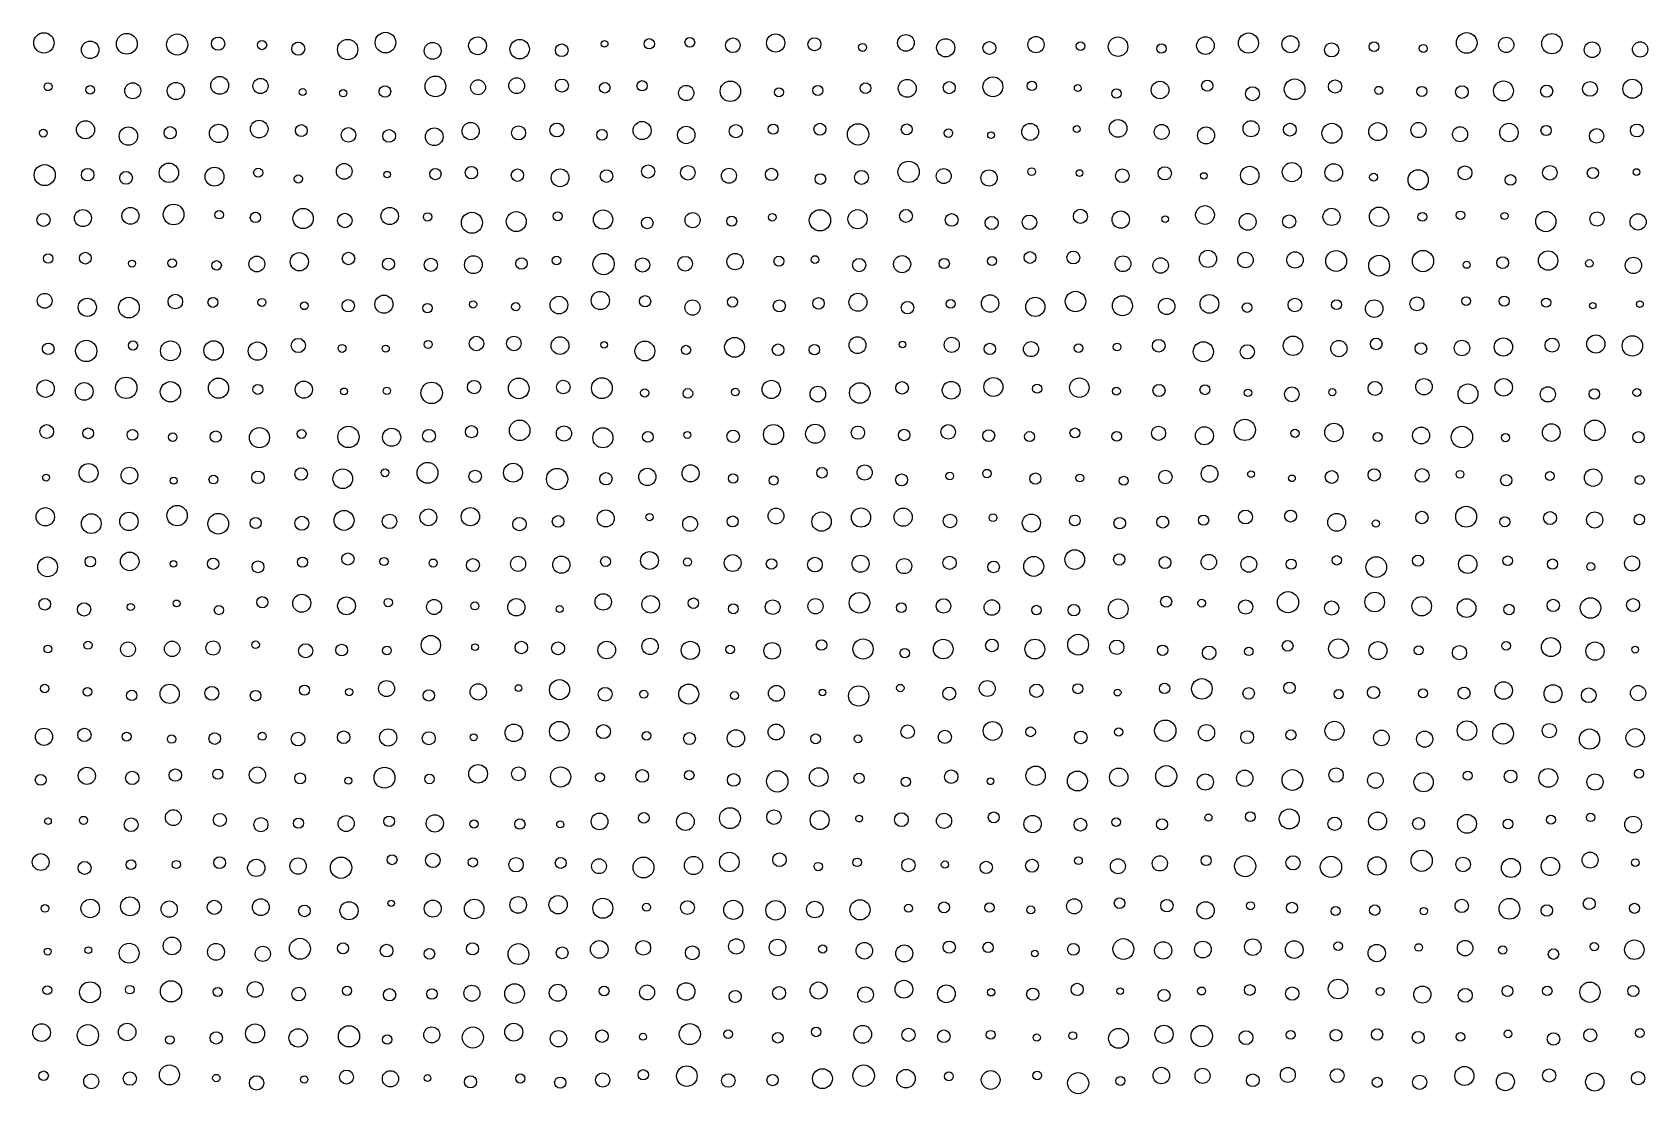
# Model space of a CAD drawing. Extents: x -295 to 305, y -195 to 205.
# Drawn here: x -70.5 to 4.5, y -194.7 to -145.3 of the extents above; entities that cross this region are included whole.
import ezdxf

# ---------------------------------------------------------------- set-up
doc = ezdxf.new("R2010")
doc.units = 0

msp = doc.modelspace()

# ---------------------------------------------------------------- linework, layer by layer
at = {"layer": 'VIA'}
for centre, radius in [((-70.0053, -145.8281), 0.4726), ((-66.1525, -145.8692), 0.4839), ((-63.8096, -145.9044), 0.4919), ((-61.9087, -145.8634), 0.3085), ((-55.8859, -146.1387), 0.4734), ((-54.1272, -145.8133), 0.4786), ((-49.8462, -145.9611), 0.4145), ((-47.8888, -146.1174), 0.453), ((-41.8655, -145.8678), 0.24), ((-39.9779, -145.8024), 0.2259), ((-37.9757, -145.9389), 0.3402), ((-35.9885, -145.8338), 0.4229), ((-34.1883, -145.8904), 0.3054), ((-29.9322, -145.8253), 0.3886), ((-28.0833, -146.0537), 0.4226), ((-23.8862, -145.9078), 0.3787), ((-20.0726, -146.0032), 0.4523), ((-16.0096, -145.9523), 0.4084), ((-14.0106, -145.8345), 0.4686), ((-12.0595, -145.8888), 0.3929), ((-3.8639, -145.8281), 0.4809), ((-2.0266, -145.9206), 0.3533), ((0.0938, -145.8625), 0.4728), ((-67.8536, -146.1485), 0.4075), ((-59.8634, -145.9289), 0.213), ((-58.184, -146.0955), 0.3041), ((-51.9353, -146.1953), 0.3912), ((-45.932, -146.1675), 0.2941), ((-43.9431, -145.8708), 0.1592), ((-31.9457, -146.0352), 0.1852), ((-26.0534, -146.0637), 0.3016), ((-21.8146, -145.9767), 0.2022), ((-18.0549, -146.0911), 0.2159), ((-10.1435, -146.1541), 0.3276), ((-8.1748, -146.0008), 0.2267), ((-5.8824, -146.0855), 0.1873), ((1.9683, -146.1457), 0.3652), ((4.1958, -146.13), 0.3538), ((-69.8126, -147.8643), 0.1836), ((-67.8557, -148.0074), 0.2054), ((-65.8737, -148.0517), 0.3726), ((-63.8713, -148.0609), 0.3993), ((-61.8334, -147.8027), 0.4143), ((-59.936, -147.8295), 0.3531), ((-54.1507, -148.0885), 0.2693), ((-51.8054, -147.8501), 0.4826), ((-49.8253, -147.8925), 0.3481), ((-48.0285, -147.8159), 0.3682), ((-45.9248, -147.8109), 0.3038), ((-43.9311, -147.9147), 0.2433), ((-42.1955, -147.823), 0.24), ((-40.1438, -148.1574), 0.3544), ((-38.0933, -148.076), 0.4764), ((-35.8388, -148.1254), 0.2091), ((-34.03, -148.037), 0.2337), ((-31.8089, -147.9334), 0.2487), ((-29.8697, -147.9404), 0.4172), ((-27.9185, -147.9081), 0.2817), ((-25.8893, -147.8667), 0.4627), ((-24.0763, -147.8281), 0.2171), ((-21.9452, -147.9275), 0.1587), ((-18.1188, -148.0161), 0.4093), ((-15.9266, -147.8161), 0.2607), ((-13.8246, -148.1888), 0.3245), ((-11.865, -147.9837), 0.4809), ((-9.9835, -147.8557), 0.3077), ((-7.9531, -148.0332), 0.1862), ((-5.9469, -148.083), 0.235), ((-4.0878, -148.1126), 0.2935), ((-2.1558, -148.0597), 0.4631), ((-0.1467, -148.07), 0.2796), ((1.8702, -147.965), 0.344), ((3.8349, -147.9583), 0.441), ((-57.9759, -148.1125), 0.1651), ((-56.0956, -148.1661), 0.1669), ((-20.1464, -148.1825), 0.2156), ((-59.9982, -149.8315), 0.4104), ((-20.0703, -149.8006), 0.4121), ((-70.0337, -150.0212), 0.1816), ((-68.0716, -149.8671), 0.4206), ((-66.0794, -150.1611), 0.4281), ((-64.1352, -150.0033), 0.2843), ((-61.8864, -150.0353), 0.4254), ((-58.0389, -149.9045), 0.2777), ((-55.8483, -150.1047), 0.3379), ((-53.9589, -150.151), 0.2977), ((-51.8605, -150.1905), 0.4107), ((-50.1664, -149.9273), 0.3999), ((-47.9404, -150.0088), 0.3282), ((-46.1616, -149.8765), 0.3228), ((-44.0607, -150.1006), 0.245), ((-42.1981, -149.9014), 0.4223), ((-40.1469, -150.1078), 0.4043), ((-37.8404, -149.9308), 0.3097), ((-36.1018, -149.8382), 0.2323), ((-33.9314, -149.8426), 0.2794), ((-32.1592, -150.0802), 0.4959), ((-29.8978, -149.8477), 0.2516), ((-27.9569, -150.0254), 0.1959), ((-25.9778, -150.1149), 0.1554), ((-24.1565, -149.9647), 0.3941), ((-21.9911, -149.8337), 0.1589), ((-18.0413, -149.965), 0.3456), ((-15.9815, -150.127), 0.3951), ((-13.8902, -149.8166), 0.3728), ((-12.0828, -149.8619), 0.2984), ((-10.1306, -150.0287), 0.4635), ((-8.0004, -149.9533), 0.4184), ((-6.1038, -149.8806), 0.3521), ((-4.1723, -150.0752), 0.3506), ((-1.9014, -149.9953), 0.4297), ((-0.1748, -149.9009), 0.237), ((2.1755, -150.1492), 0.338), ((4.0476, -149.8989), 0.301), ((-69.9694, -151.9727), 0.4893), ((-67.9709, -151.9541), 0.2904), ((-64.1957, -151.8649), 0.4515), ((-62.0748, -152.0464), 0.4391), ((-60.0438, -151.8643), 0.2115), ((-56.0443, -151.8004), 0.3664), ((-51.8063, -151.9241), 0.2621), ((-50.1331, -151.8598), 0.2889), ((-47.994, -151.9761), 0.2873), ((-46.0116, -152.0982), 0.4138), ((-41.9142, -151.8078), 0.3069), ((-40.0702, -151.8652), 0.3377), ((-38.1605, -152.0032), 0.3497), ((-36.1816, -151.9452), 0.2866), ((-29.8089, -151.8218), 0.4962), ((-28.1756, -152.0169), 0.3486), ((-24.0862, -151.8124), 0.1832), ((-19.874, -152.0015), 0.3177), ((-17.9018, -151.8904), 0.3083), ((-13.9479, -151.9917), 0.4281), ((-11.9915, -151.8351), 0.4455), ((-10.0437, -151.8592), 0.4116), ((-3.9452, -151.8679), 0.3222), ((0.0038, -151.8664), 0.3381), ((2.0029, -151.8737), 0.2594), ((4.0278, -151.835), 0.1581), ((-66.1885, -152.1008), 0.2956), ((-58.1816, -152.1508), 0.1903), ((-54.0464, -151.9496), 0.1502), ((-43.852, -152.0193), 0.2911), ((-33.9115, -152.1581), 0.2479), ((-32.0015, -152.0797), 0.3241), ((-26.0695, -152.1073), 0.3784), ((-21.8631, -151.8817), 0.1584), ((-16.0826, -152.012), 0.1514), ((-8.195, -152.0678), 0.1838), ((-6.12, -152.1932), 0.4716), ((-1.8292, -152.1978), 0.2478), ((-70.0236, -154.0566), 0.305), ((-68.192, -153.974), 0.3959), ((-65.9846, -153.8676), 0.3945), ((-63.9767, -153.8056), 0.4803), ((-61.8556, -153.8172), 0.1971), ((-60.1711, -153.9403), 0.2415), ((-57.9576, -153.9921), 0.4706), ((-56.0158, -154.0851), 0.3355), ((-53.9295, -153.8758), 0.4011), ((-52.1692, -153.9158), 0.1936), ((-50.1096, -154.1895), 0.4908), ((-48.0465, -154.1336), 0.4642), ((-46.1254, -153.8842), 0.2095), ((-44.0126, -154.0404), 0.4477), ((-41.9562, -154.1992), 0.2681), ((-39.852, -154.0691), 0.3506), ((-38.0329, -154.1155), 0.2318), ((-36.1468, -153.9313), 0.1775), ((-33.9304, -154.0777), 0.4936), ((-32.1827, -154.0246), 0.4442), ((-29.933, -153.871), 0.299), ((-27.8079, -154.057), 0.2975), ((-25.9479, -154.1996), 0.3048), ((-24.1913, -154.169), 0.3403), ((-21.8239, -153.8909), 0.3268), ((-19.9448, -154.0417), 0.4035), ((-17.8795, -154.0172), 0.1531), ((-16.0291, -153.8277), 0.4351), ((-14.0445, -154.1453), 0.3915), ((-12.1197, -154.1325), 0.3074), ((-10.1461, -153.9165), 0.3984), ((-7.9399, -153.9077), 0.4487), ((-5.9255, -153.913), 0.2044), ((-4.1564, -153.8419), 0.1977), ((-2.1064, -153.8725), 0.1642), ((-0.1869, -154.1338), 0.4702), ((2.1944, -154.0151), 0.3341), ((4.1045, -154.1501), 0.3764), ((-69.8081, -155.8506), 0.222), ((-68.0802, -155.835), 0.2727), ((-65.906, -156.0901), 0.161), ((-64.0397, -156.0689), 0.201), ((-61.9777, -156.1701), 0.2201), ((-60.1077, -156.1074), 0.3672), ((-58.1308, -156.0023), 0.4233), ((-55.8486, -155.8511), 0.2912), ((-53.9863, -156.1088), 0.2783), ((-52.0182, -156.1445), 0.3074), ((-50.0398, -156.1364), 0.4147), ((-47.8041, -156.0846), 0.2664), ((-46.1759, -155.9462), 0.1982), ((-43.9898, -156.1083), 0.4948), ((-42.1753, -156.1498), 0.3327), ((-40.1954, -156.0964), 0.3425), ((-37.8735, -155.9958), 0.3786), ((-35.8365, -155.9761), 0.2317), ((-34.1615, -155.9002), 0.1802), ((-32.1057, -156.1551), 0.3083), ((-30.1115, -156.1144), 0.3991), ((-28.1528, -156.0815), 0.2378), ((-25.9291, -155.9724), 0.2106), ((-24.1656, -155.8042), 0.2731), ((-22.152, -155.8054), 0.3008), ((-19.8396, -156.0948), 0.3672), ((-18.093, -156.1752), 0.3592), ((-15.8903, -155.8672), 0.4014), ((-14.1495, -155.9224), 0.3605), ((-11.8462, -155.917), 0.3828), ((-9.9346, -155.9664), 0.4858), ((-7.9358, -156.1831), 0.4839), ((-5.8969, -155.9698), 0.4943), ((-3.8662, -156.1411), 0.1655), ((-2.1919, -156.045), 0.2775), ((-0.0787, -155.946), 0.4495), ((1.8372, -156.0787), 0.174), ((3.8882, -156.17), 0.3799), ((-69.9734, -157.8165), 0.3451), ((-67.9901, -158.1222), 0.4231), ((-66.0561, -158.1351), 0.4811), ((-63.8964, -157.855), 0.3385), ((-62.1486, -157.8909), 0.2309), ((-54.1989, -157.9747), 0.4204), ((-46.0612, -158.0174), 0.4113), ((-44.1392, -157.8041), 0.4248), ((-42.058, -157.8363), 0.26), ((-37.9951, -157.873), 0.2383), ((-33.9938, -157.9376), 0.2666), ((-32.163, -157.8857), 0.4181), ((-26.0194, -157.9421), 0.4052), ((-23.9192, -158.0982), 0.4454), ((-22.0492, -157.8521), 0.4755), ((-19.8695, -158.0471), 0.4667), ((-17.8108, -158.0784), 0.3812), ((-15.8248, -157.96), 0.4359), ((-11.8518, -158.0116), 0.3176), ((-6.1803, -157.9573), 0.3258), ((-3.8911, -157.8295), 0.2029), ((-2.1175, -157.8328), 0.2325), ((-0.171, -157.9036), 0.2158), ((-59.8706, -157.8896), 0.1856), ((-57.8998, -158.0506), 0.1788), ((-55.855, -158.0453), 0.2862), ((-52.1762, -158.1545), 0.217), ((-50.0548, -157.9845), 0.1689), ((-48.0693, -158.0909), 0.1951), ((-39.8524, -158.1323), 0.3533), ((-35.8166, -158.0561), 0.2814), ((-29.8611, -158.1363), 0.293), ((-27.8541, -157.9588), 0.2044), ((-14.0713, -158.13), 0.2244), ((-9.9148, -157.9971), 0.2309), ((-8.164, -158.1799), 0.4077), ((1.9945, -158.0437), 0.151), ((4.191, -157.9703), 0.1545), ((-69.8014, -160.0518), 0.2685), ((-68.0378, -160.1484), 0.4935), ((-65.8609, -159.8936), 0.2138), ((-64.1224, -160.1436), 0.462), ((-62.1192, -160.1276), 0.4523), ((-60.0817, -160.1561), 0.4242), ((-58.1809, -159.8949), 0.332), ((-56.1452, -160.0317), 0.1819), ((-54.1146, -160.0405), 0.1641), ((-52.1413, -159.8456), 0.186), ((-49.898, -159.804), 0.3366), ((-48.1584, -159.8006), 0.3394), ((-46.0135, -159.901), 0.4121), ((-43.956, -159.8675), 0.1525), ((-42.068, -160.153), 0.4621), ((-40.1554, -160.1032), 0.2167), ((-37.8985, -159.98), 0.4623), ((-35.8739, -160.0962), 0.271), ((-34.1884, -160.0888), 0.2446), ((-32.1834, -159.8771), 0.3907), ((-30.0905, -159.8481), 0.1518), ((-27.8023, -159.8645), 0.3518), ((-26.033, -160.0552), 0.2644), ((-24.1175, -160.0632), 0.3513), ((-21.9073, -160.0212), 0.1976), ((-20.1181, -159.9656), 0.1781), ((-18.1795, -159.9061), 0.2971), ((-16.1077, -160.185), 0.4675), ((-14.0659, -160.189), 0.3302), ((-11.9375, -159.9068), 0.4521), ((-9.8072, -160.0378), 0.378), ((-8.0708, -159.8232), 0.2699), ((-5.9935, -160.0366), 0.271), ((-4.0853, -160.0126), 0.3601), ((-2.159, -159.9658), 0.4258), ((0.1063, -159.8775), 0.3297), ((2.1418, -159.8271), 0.4224), ((3.837, -159.9146), 0.4738), ((-66.1791, -161.8629), 0.4972), ((-61.8869, -161.8791), 0.4696), ((-47.9325, -161.891), 0.4808), ((-44.0678, -161.8787), 0.484), ((-25.867, -161.8231), 0.4403), ((-21.8701, -161.8557), 0.4518), ((-5.8496, -161.8136), 0.3814), ((-2.1439, -161.8423), 0.407), ((-69.9302, -161.9021), 0.4033), ((-68.1289, -162.0317), 0.4126), ((-64.1243, -162.0476), 0.4715), ((-60.0606, -161.9376), 0.2299), ((-57.9246, -161.9474), 0.3985), ((-56.0523, -162.0325), 0.1599), ((-54.0666, -162.0013), 0.1697), ((-51.9813, -162.0983), 0.4997), ((-50.0075, -161.8266), 0.3112), ((-45.8603, -161.8265), 0.3151), ((-42.0795, -162.1007), 0.1926), ((-40.0694, -162.1248), 0.2249), ((-37.8685, -162.0606), 0.1762), ((-36.1935, -161.9373), 0.424), ((-34.0287, -162.1525), 0.3622), ((-32.0773, -162.1016), 0.478), ((-30.1139, -161.8632), 0.293), ((-27.8273, -161.9768), 0.4142), ((-23.8334, -161.9037), 0.2146), ((-20.148, -162.0193), 0.185), ((-18.1682, -161.9849), 0.2836), ((-16.0312, -161.9497), 0.2321), ((-14.0315, -162.0963), 0.1732), ((-11.9938, -162.1651), 0.3416), ((-10.1088, -162.0662), 0.1657), ((-8.1258, -161.892), 0.3259), ((-3.8046, -162.1441), 0.4619), ((-0.0914, -162.1668), 0.3538), ((2.0726, -162.1492), 0.243), ((4.0476, -162.0793), 0.1834), ((-69.8756, -163.8953), 0.3198), ((-55.8474, -164.1467), 0.497), ((-50.126, -163.9037), 0.2824), ((-47.8873, -163.8414), 0.4772), ((-45.8286, -163.9853), 0.3534), ((-36.0848, -164.0362), 0.468), ((-34.1532, -163.9982), 0.4446), ((-32.1629, -163.9476), 0.3096), ((-27.9659, -163.9108), 0.3393), ((-18.1904, -163.9772), 0.3282), ((-16.0566, -164.0928), 0.4181), ((-14.1776, -163.82), 0.4943), ((-10.0365, -163.9366), 0.4299), ((-5.9853, -164.0786), 0.3924), ((-4.0868, -164.1509), 0.4995), ((0.0691, -163.9438), 0.4121), ((2.0909, -163.8414), 0.4783), ((-67.9491, -163.9785), 0.2485), ((-65.888, -164.0511), 0.2522), ((-64.0172, -164.1566), 0.1948), ((-62.0182, -164.1313), 0.2617), ((-59.985, -164.1802), 0.4678), ((-58.0291, -164.0054), 0.2074), ((-53.841, -164.1607), 0.4207), ((-52.1047, -164.0951), 0.3), ((-44.0215, -164.1861), 0.4651), ((-41.9285, -164.1419), 0.2513), ((-40.092, -164.055), 0.1621), ((-37.9661, -164.1179), 0.2893), ((-30.0166, -164.0566), 0.2666), ((-26.0818, -164.0846), 0.2747), ((-24.1873, -164.1265), 0.2305), ((-22.0738, -163.9619), 0.2329), ((-20.1324, -164.1194), 0.2245), ((-11.8441, -163.9819), 0.1907), ((-8.0047, -164.1557), 0.2089), ((-2.0587, -164.1764), 0.1907), ((4.1229, -164.1633), 0.2632), ((-69.9022, -166.0381), 0.1597), ((-67.9292, -165.8238), 0.4409), ((-66.0318, -165.9432), 0.3881), ((-62.1275, -166.1291), 0.2041), ((-60.0557, -166.0273), 0.2915), ((-58.0481, -165.8703), 0.2901), ((-56.1104, -166.0898), 0.4574), ((-54.1468, -165.8147), 0.1804), ((-52.1733, -165.8145), 0.4854), ((-49.9586, -165.9799), 0.2879), ((-48.1979, -165.8098), 0.4402), ((-46.1475, -166.1042), 0.4952), ((-43.8772, -166.091), 0.2868), ((-41.9547, -166.0041), 0.4017), ((-39.946, -165.8393), 0.3963), ((-37.9684, -166.0743), 0.2202), ((-36.0804, -166.1699), 0.2111), ((-33.8342, -165.8151), 0.244), ((-31.8505, -165.8012), 0.3523), ((-30.1343, -166.1415), 0.277), ((-27.8963, -165.9625), 0.1778), ((-26.1701, -165.8467), 0.1941), ((-23.9134, -166.08), 0.2595), ((-21.849, -166.0535), 0.1786), ((-17.8699, -166.0078), 0.3131), ((-15.8171, -165.8595), 0.3911), ((-13.8891, -165.8793), 0.1563), ((-11.9868, -166.0701), 0.1539), ((-10.1396, -166.0061), 0.2989), ((-8.1631, -165.9094), 0.2868), ((-5.9362, -165.9344), 0.3196), ((-4.1747, -165.8843), 0.1806), ((-2.0247, -166.1593), 0.2634), ((0.0026, -165.9603), 0.2049), ((2.014, -166.0385), 0.4049), ((4.1824, -166.1496), 0.2118), ((-63.9739, -166.1791), 0.1606), ((-19.8103, -166.1851), 0.2072), ((-69.9418, -167.8595), 0.4252), ((-63.8149, -167.8034), 0.4745), ((-50.1802, -167.8517), 0.4256), ((-35.9715, -167.8239), 0.3672), ((-32.0198, -167.8945), 0.4471), ((-30.0603, -167.8745), 0.4242), ((-3.8887, -167.8552), 0.4856), ((-67.8053, -168.178), 0.4585), ((-66.0551, -168.0744), 0.4274), ((-61.9024, -168.1809), 0.4823), ((-60.1647, -168.1493), 0.2597), ((-58.0132, -168.1614), 0.3248), ((-56.0541, -168.0258), 0.4641), ((-53.9369, -168.0721), 0.3368), ((-52.1336, -167.8828), 0.3905), ((-47.896, -168.1992), 0.3123), ((-46.1029, -168.0769), 0.2715), ((-43.8899, -167.9359), 0.3966), ((-41.8505, -167.8741), 0.1671), ((-39.9672, -168.1881), 0.3444), ((-37.9856, -168.0775), 0.2558), ((-33.8557, -168.0826), 0.4505), ((-27.8838, -168.0511), 0.3141), ((-25.8839, -167.8996), 0.1812), ((-24.102, -168.1538), 0.4198), ((-22.0817, -168.0297), 0.2539), ((-19.9941, -168.1583), 0.2673), ((-17.9943, -168.1028), 0.2775), ((-16.0959, -168.0147), 0.2379), ((-14.1475, -167.8693), 0.3225), ((-12.0489, -167.826), 0.277), ((-9.9084, -168.1156), 0.416), ((-8.0857, -168.1728), 0.1663), ((-5.9448, -167.8921), 0.2874), ((-2.089, -168.0885), 0.2326), ((0.0086, -167.9169), 0.3029), ((2.0859, -168.006), 0.3742), ((4.1632, -167.9855), 0.2445), ((-67.846, -169.9447), 0.2456), ((-66.0162, -169.9328), 0.4333), ((-55.8731, -169.821), 0.2837), ((-47.962, -170.0478), 0.3507), ((-45.9521, -170.0863), 0.4013), ((-43.896, -169.9379), 0.2281), ((-41.8541, -169.8925), 0.4154), ((-37.9862, -170.0082), 0.3921), ((-32.04, -170.0387), 0.3956), ((-27.9021, -169.9993), 0.3085), ((-23.9914, -170.165), 0.463), ((-22.0824, -169.8479), 0.4578), ((-20.0157, -169.8428), 0.2631), ((-17.891, -169.9861), 0.276), ((-15.8536, -169.9643), 0.3587), ((-13.9909, -170.0683), 0.3675), ((-9.9045, -169.8832), 0.2176), ((-6.128, -169.8987), 0.2528), ((-3.8143, -170.0663), 0.4277), ((-1.9586, -169.9033), 0.2231), ((3.8247, -170.0284), 0.3499), ((-69.8326, -170.1861), 0.458), ((-63.9823, -170.0494), 0.1512), ((-62.1378, -170.0389), 0.2639), ((-60.0544, -170.1864), 0.276), ((-57.9839, -169.9688), 0.235), ((-54.1917, -169.9372), 0.191), ((-51.9111, -170.0081), 0.1865), ((-50.0592, -170.1048), 0.3027), ((-40.0873, -169.9615), 0.1925), ((-36.1795, -170.05), 0.243), ((-34.165, -170.0822), 0.3432), ((-30.0133, -170.1514), 0.3516), ((-25.8579, -170.1918), 0.2696), ((-12.0218, -170.0618), 0.2341), ((-8.0672, -170.1973), 0.4799), ((0.1259, -170.0581), 0.2373), ((1.9013, -170.1732), 0.1854), ((-69.967, -171.9239), 0.2702), ((-68.1386, -172.1637), 0.3078), ((-65.9654, -172.0512), 0.1646), ((-63.8391, -171.8882), 0.1601), ((-59.8526, -171.8308), 0.2595), ((-58.0174, -171.8792), 0.42), ((-55.9377, -171.9974), 0.4135), ((-53.9981, -171.8476), 0.1956), ((-51.8685, -172.0523), 0.3503), ((-49.9738, -172.0021), 0.1876), ((-48.0449, -172.0656), 0.402), ((-44.0043, -171.8161), 0.3822), ((-41.8012, -171.9299), 0.4093), ((-39.8119, -171.8766), 0.2432), ((-37.9582, -172.1372), 0.229), ((-36.1278, -172.0608), 0.3433), ((-34.1366, -172.0167), 0.3534), ((-32.0938, -171.8575), 0.4794), ((-30.1497, -172.0827), 0.2273), ((-28.1819, -172.0038), 0.3382), ((-25.9367, -172.0788), 0.3597), ((-22.1247, -172.1992), 0.2703), ((-20.0623, -172.139), 0.4598), ((-17.8351, -171.8036), 0.2574), ((-16.1809, -171.8743), 0.1801), ((-14.1414, -172.0556), 0.3326), ((-12.17, -171.8315), 0.4919), ((-10.144, -172.1011), 0.3302), ((-8.1411, -171.8206), 0.4565), ((-5.9569, -172.0177), 0.4535), ((-3.8694, -172.1036), 0.4337), ((-1.8934, -172.1704), 0.2426), ((0.1572, -171.9765), 0.2849), ((1.89, -172.0985), 0.4772), ((3.8703, -171.9612), 0.3034), ((-61.8721, -172.1974), 0.2125), ((-46.0277, -172.1484), 0.1583), ((-23.864, -172.1957), 0.2207), ((-52.0198, -173.8224), 0.4482), ((-21.9275, -173.8051), 0.4816), ((-69.8215, -174.0069), 0.1791), ((-67.9576, -173.8303), 0.1893), ((-66.0953, -174.0189), 0.3452), ((-64.0423, -173.9975), 0.3577), ((-62.1432, -173.96), 0.3335), ((-60.1644, -173.8058), 0.1738), ((-57.8367, -174.0885), 0.327), ((-56.1622, -174.0555), 0.2721), ((-54.0578, -174.0778), 0.2025), ((-49.965, -173.9168), 0.1547), ((-47.8099, -173.9352), 0.2905), ((-46.1055, -173.9737), 0.3017), ((-43.8428, -174.0521), 0.411), ((-41.8287, -173.8818), 0.3794), ((-39.9545, -174.07), 0.4222), ((-38.1037, -174.0278), 0.1953), ((-36.1509, -174.0906), 0.387), ((-33.855, -173.8213), 0.2445), ((-31.9271, -174.0049), 0.4697), ((-29.9901, -174.1956), 0.2188), ((-28.1983, -174.0073), 0.4555), ((-25.9376, -173.8413), 0.2937), ((-23.9408, -174.0067), 0.4599), ((-20.133, -173.9268), 0.3362), ((-18.0002, -174.0665), 0.2405), ((-15.8388, -174.1815), 0.3145), ((-13.9931, -174.1186), 0.1943), ((-12.1875, -173.8589), 0.2502), ((-9.824, -173.9897), 0.4574), ((-7.9901, -174.0783), 0.4201), ((-6.0969, -174.0654), 0.2107), ((-4.1978, -174.1766), 0.3319), ((-2.0358, -173.8569), 0.2012), ((0.0521, -173.9164), 0.4431), ((2.0993, -174.104), 0.4249), ((3.9676, -174.0338), 0.1579), ((-69.971, -175.841), 0.195), ((-64.1603, -176.0885), 0.4474), ((-57.8903, -175.917), 0.2348), ((-54.0783, -175.8462), 0.3724), ((-49.8165, -175.9995), 0.3791), ((-47.9423, -175.8215), 0.1577), ((-46.0352, -175.8966), 0.4655), ((-40.0308, -176.0994), 0.4636), ((-35.9509, -176.0671), 0.3708), ((-32.1296, -176.1891), 0.4724), ((-30.1929, -175.8212), 0.1711), ((-26.1518, -175.8403), 0.3692), ((-23.8657, -175.9495), 0.3105), ((-21.9433, -175.852), 0.2327), ((-17.9062, -175.8398), 0.2417), ((-16.1754, -175.8597), 0.4782), ((-12.1009, -175.8089), 0.2655), ((-2.1467, -175.9363), 0.4049), ((0.1476, -176.0822), 0.4173), ((4.1019, -176.0552), 0.3536), ((-67.9767, -176.002), 0.1991), ((-65.9231, -176.164), 0.2426), ((-62.1987, -176.0665), 0.3207), ((-60.1643, -176.177), 0.2496), ((-55.8146, -176.0076), 0.171), ((-52.1122, -176.163), 0.2647), ((-43.9145, -176.1085), 0.3204), ((-42.1193, -176.106), 0.1857), ((-37.9007, -176.1701), 0.1834), ((-33.8091, -176.0238), 0.152), ((-27.918, -176.0796), 0.3012), ((-20.0954, -176.0291), 0.1608), ((-13.9994, -176.0692), 0.2676), ((-9.8133, -176.1074), 0.2128), ((-8.1925, -176.0311), 0.2829), ((-5.8963, -176.0698), 0.2104), ((-3.9887, -176.0524), 0.2793), ((1.8081, -176.1574), 0.3406), ((-69.9991, -178.0862), 0.3986), ((-68.1227, -177.9997), 0.3077), ((-66.1648, -178.0755), 0.2104), ((-62.0663, -178.1685), 0.2696), ((-59.8566, -178.0631), 0.1841), ((-58.1911, -178.1914), 0.3185), ((-56.0701, -178.1077), 0.2909), ((-54.002, -178.1185), 0.4016), ((-52.1141, -178.1541), 0.3023), ((-50.0281, -178.1087), 0.1617), ((-48.1617, -177.9017), 0.4092), ((-46.0493, -177.8275), 0.454), ((-43.9925, -177.8476), 0.3259), ((-41.9906, -178.0408), 0.2027), ((-39.9939, -178.17), 0.2748), ((-37.8377, -178.1605), 0.4031), ((-35.9677, -177.8644), 0.3704), ((-34.1331, -178.1818), 0.2278), ((-29.8549, -177.8508), 0.3157), ((-28.1255, -178.0921), 0.3065), ((-25.9014, -177.817), 0.4379), ((-24.1398, -177.8564), 0.2261), ((-21.805, -178.1171), 0.2954), ((-20.0443, -177.8636), 0.1917), ((-17.8774, -177.8044), 0.495), ((-15.9595, -177.8968), 0.3784), ((-14.069, -178.1036), 0.2982), ((-12.0335, -178.0032), 0.2357), ((-10.0108, -177.8077), 0.4429), ((-7.8277, -178.1396), 0.364), ((-5.82, -178.1953), 0.3756), ((-3.8518, -177.8015), 0.4564), ((-2.1729, -177.9419), 0.4805), ((-0.0243, -177.8017), 0.3344), ((1.846, -178.1927), 0.4705), ((3.9676, -178.1358), 0.4274), ((-64.0693, -178.1923), 0.1988), ((-32.1579, -178.1823), 0.1798), ((-49.8222, -179.8086), 0.4332), ((-23.9036, -179.8983), 0.4485), ((-17.8301, -179.915), 0.4887), ((-70.1521, -180.0894), 0.2539), ((-68.0086, -179.9021), 0.3998), ((-65.9018, -179.9997), 0.3098), ((-63.8968, -179.8699), 0.2867), ((-61.9206, -179.8254), 0.2319), ((-60.079, -179.8677), 0.3785), ((-58.0919, -180.0229), 0.2542), ((-55.8509, -180.128), 0.1632), ((-54.1734, -179.9875), 0.4863), ((-52.0802, -180.0463), 0.2231), ((-47.9482, -179.8089), 0.3223), ((-45.9864, -179.9543), 0.4683), ((-44.1549, -179.97), 0.2037), ((-42.1908, -179.9068), 0.2942), ((-40.0042, -179.8749), 0.2202), ((-37.9395, -180.0937), 0.295), ((-35.9162, -180.1624), 0.4962), ((-33.9857, -179.9622), 0.4359), ((-32.1105, -180.0158), 0.2368), ((-29.9337, -180.1819), 0.2151), ((-27.8273, -179.9433), 0.3139), ((-26.0033, -180.1528), 0.1573), ((-21.9637, -180.1423), 0.4644), ((-20.0392, -179.967), 0.4277), ((-16.0132, -180.1893), 0.3743), ((-14.1844, -180.0145), 0.3812), ((-11.9674, -180.0967), 0.4826), ((-9.9366, -179.8669), 0.334), ((-8.1067, -180.1172), 0.3629), ((-5.8666, -180.1974), 0.4499), ((-3.8159, -179.8986), 0.2113), ((-1.824, -179.9304), 0.2926), ((-0.0705, -179.9986), 0.4372), ((2.0991, -180.1865), 0.3771), ((4.1442, -179.8006), 0.2068), ((-63.9922, -181.8436), 0.3673), ((-61.8244, -181.9499), 0.3039), ((-51.8339, -182.1132), 0.4009), ((-44.1744, -182.0228), 0.3896), ((-42.1192, -181.8551), 0.247), ((-40.1833, -182.03), 0.4086), ((-38.1131, -181.8695), 0.487), ((-36.0677, -181.82), 0.3371), ((-33.942, -181.9588), 0.4414), ((-30.1446, -181.9402), 0.3217), ((-28.1617, -181.9964), 0.3521), ((-25.8519, -181.8328), 0.2526), ((-15.868, -181.8408), 0.1627), ((-13.9271, -181.8031), 0.2268), ((-12.1117, -181.9059), 0.4648), ((-8.0044, -182.0059), 0.4195), ((-3.8493, -182.1344), 0.4395), ((1.8948, -181.8353), 0.1928), ((-69.8152, -182.0126), 0.154), ((-68.168, -181.9746), 0.189), ((-65.9528, -182.1758), 0.3211), ((-59.919, -182.1718), 0.3299), ((-58.168, -182.1007), 0.2366), ((-55.9547, -182.1218), 0.3727), ((-53.9547, -182.0173), 0.2462), ((-50.0117, -182.1429), 0.1877), ((-47.8794, -182.1442), 0.2387), ((-46.0049, -182.1617), 0.1626), ((-32.1113, -181.8878), 0.158), ((-24.0442, -182.1451), 0.4038), ((-21.821, -182.1731), 0.2971), ((-20.1607, -182.0585), 0.1968), ((-18.0283, -182.1604), 0.2575), ((-10.0002, -182.1308), 0.3125), ((-6.1039, -182.1236), 0.2767), ((-1.9449, -182.1444), 0.2241), ((0.0498, -181.9455), 0.2085), ((3.8692, -182.1682), 0.3895), ((-70.1554, -183.9104), 0.3899), ((-68.1139, -184.1851), 0.3017), ((-65.9569, -184.0323), 0.221), ((-63.8489, -184.0254), 0.1903), ((-61.8396, -183.939), 0.2738), ((-60.133, -184.1799), 0.4013), ((-58.188, -184.0981), 0.379), ((-56.1923, -184.1742), 0.4937), ((-53.8226, -183.802), 0.2325), ((-51.9235, -183.833), 0.3358), ((-50.0615, -183.9239), 0.2172), ((-48.0594, -184.0323), 0.3361), ((-45.9788, -183.9508), 0.2545), ((-44.1985, -184.1054), 0.3445), ((-42.133, -184.1638), 0.4854), ((-39.808, -184.0714), 0.4219), ((-38.1423, -183.9107), 0.4555), ((-35.8097, -183.803), 0.3163), ((-34.0108, -184.1218), 0.1938), ((-32.1958, -183.9238), 0.1993), ((-29.8204, -184.0557), 0.3097), ((-28.119, -184.0287), 0.1685), ((-26.1978, -184.158), 0.2845), ((-24.0714, -184.0801), 0.3016), ((-21.9128, -183.8473), 0.1796), ((-20.0775, -184.1067), 0.35), ((-18.1278, -183.9731), 0.3517), ((-15.9749, -183.8393), 0.2357), ((-14.1641, -184.1023), 0.4918), ((-11.9347, -183.9481), 0.3305), ((-10.1747, -184.1342), 0.4943), ((-8.032, -184.0911), 0.4242), ((-5.9571, -183.8497), 0.4929), ((-4.0331, -184.0203), 0.3385), ((-1.8057, -184.1826), 0.4423), ((0.0262, -184.1134), 0.4274), ((1.8734, -183.8215), 0.3717), ((3.9754, -183.9333), 0.1778), ((-46.1015, -185.8931), 0.4258), ((-69.957, -186.0648), 0.179), ((-67.853, -186.0677), 0.4292), ((-66.004, -185.9696), 0.4388), ((-64.1814, -186.0977), 0.3773), ((-62.0838, -186.0154), 0.3259), ((-59.9191, -186.006), 0.3908), ((-57.8943, -186.1797), 0.2706), ((-55.8219, -186.1726), 0.4201), ((-53.8607, -185.83), 0.1504), ((-51.9278, -186.0754), 0.3959), ((-50.0019, -186.0892), 0.4545), ((-47.9594, -185.9006), 0.3864), ((-44.0228, -186.0596), 0.4652), ((-41.9912, -186.0117), 0.1882), ((-40.087, -186.025), 0.3191), ((-37.9573, -186.1306), 0.4431), ((-35.9939, -186.1525), 0.4531), ((-34.1689, -186.1185), 0.3852), ((-32.0678, -186.1331), 0.468), ((-29.8136, -186.0609), 0.1848), ((-28.163, -186.0201), 0.2524), ((-26.053, -186.0278), 0.2164), ((-24.126, -186.1347), 0.1831), ((-22.1101, -185.9687), 0.3512), ((-20.0009, -185.822), 0.2476), ((-17.801, -185.9356), 0.2895), ((-16.0018, -186.1588), 0.4009), ((-13.9077, -185.9395), 0.1855), ((-11.9853, -186.0366), 0.2553), ((-9.9544, -186.1893), 0.2078), ((-8.1362, -186.1456), 0.245), ((-5.8604, -186.1903), 0.1703), ((-4.0951, -185.9503), 0.3077), ((-1.8793, -186.0829), 0.4827), ((-0.1384, -186.1605), 0.2665), ((1.8332, -185.8465), 0.2769), ((3.9342, -186.0614), 0.2339), ((-66.0451, -188.1489), 0.4619), ((-64.052, -187.8124), 0.4105), ((-62.0077, -188.0836), 0.3916), ((-58.1061, -187.9432), 0.4882), ((-56.1002, -187.9217), 0.2575), ((-54.0761, -188.0261), 0.2926), ((-50.083, -187.9441), 0.2789), ((-47.9461, -188.1889), 0.4845), ((-44.1877, -187.9709), 0.4101), ((-42.1427, -187.8984), 0.3402), ((-37.8181, -187.8336), 0.3578), ((-35.903, -187.8832), 0.3863), ((-31.8657, -188.0344), 0.384), ((-27.9201, -187.8695), 0.2847), ((-26.1106, -187.878), 0.24), ((-22.1475, -187.967), 0.2711), ((-19.8231, -187.9557), 0.484), ((-17.975, -188.0179), 0.4026), ((-16.1287, -187.9775), 0.3865), ((-13.8081, -187.8646), 0.3835), ((-11.8828, -187.9819), 0.4104), ((-9.8405, -187.8179), 0.2033), ((-6.0983, -187.8824), 0.1769), ((-3.9373, -187.9132), 0.3609), ((2.0647, -187.8421), 0.1935), ((3.9285, -187.9862), 0.4525), ((-69.827, -188.0733), 0.1596), ((-67.9406, -188.0064), 0.1567), ((-59.8309, -188.1766), 0.3521), ((-52.0852, -188.1787), 0.2456), ((-45.912, -188.131), 0.2746), ((-39.8614, -188.1305), 0.3211), ((-33.8064, -187.9515), 0.1883), ((-30.0108, -188.1594), 0.3958), ((-23.9357, -188.1638), 0.1541), ((-8.0473, -188.142), 0.4037), ((-2.187, -188.0002), 0.1929), ((0.1708, -188.1901), 0.2436), ((-69.8492, -189.8686), 0.2048), ((-67.8615, -189.9643), 0.487), ((-66.0171, -189.8429), 0.2006), ((-64.0983, -189.9193), 0.4932), ((-61.9287, -189.9468), 0.2086), ((-60.1825, -189.8324), 0.3671), ((-58.1626, -190.0488), 0.3176), ((-55.9149, -189.895), 0.214), ((-53.9351, -190.081), 0.2853), ((-51.9673, -190.0445), 0.2444), ((-50.1091, -190.0099), 0.3704), ((-48.1246, -190.0232), 0.4562), ((-46.1199, -189.9881), 0.3937), ((-43.9623, -189.9079), 0.2274), ((-41.9644, -189.972), 0.3483), ((-40.1497, -189.9269), 0.4085), ((-37.8746, -190.161), 0.2825), ((-35.8274, -190.001), 0.3019), ((-33.9947, -189.8839), 0.3971), ((-31.8075, -190.0764), 0.3612), ((-30.0258, -189.8233), 0.4143), ((-28.0493, -190.037), 0.4122), ((-25.9674, -189.9672), 0.1705), ((-24.0379, -190.0494), 0.2828), ((-21.9723, -189.8342), 0.2856), ((-19.9731, -189.9119), 0.1583), ((-17.9306, -190.1132), 0.2761), ((-16.1886, -189.9053), 0.1857), ((-13.9468, -189.8585), 0.2511), ((-11.9757, -190.023), 0.3101), ((-9.8443, -189.8137), 0.4555), ((-7.8864, -189.926), 0.1834), ((-5.9251, -190.0715), 0.3983), ((-3.9307, -190.1072), 0.3235), ((-1.9686, -189.9083), 0.2512), ((-0.1184, -189.9019), 0.2199), ((1.865, -189.9637), 0.4715), ((3.8783, -189.9059), 0.2592), ((-70.1142, -191.84), 0.4112), ((-67.9602, -191.9604), 0.4939), ((-66.1383, -191.8122), 0.4075), ((-60.1915, -191.8796), 0.4418), ((-48.163, -191.8177), 0.4167), ((-39.9769, -191.9096), 0.4903), ((-64.1516, -192.1815), 0.1976), ((-61.9971, -192.0892), 0.2861), ((-58.1871, -192.0847), 0.4273), ((-55.8233, -192.0133), 0.4956), ((-54.0438, -192.1651), 0.2194), ((-51.9745, -191.9471), 0.3738), ((-50.0681, -192.0671), 0.4902), ((-46.0842, -192.1251), 0.3813), ((-44.0599, -192.0047), 0.2896), ((-42.1574, -192.0321), 0.1605), ((-38.1975, -191.9168), 0.1986), ((-35.8882, -192.0803), 0.246), ((-34.1061, -191.8077), 0.2228), ((-31.9421, -191.9203), 0.413), ((-29.8147, -191.9448), 0.3068), ((-28.1709, -192.0104), 0.2922), ((-25.9913, -191.9406), 0.2046), ((-23.8521, -192.0708), 0.1674), ((-22.176, -191.9803), 0.1789), ((-20.0498, -192.1079), 0.4617), ((-17.9323, -191.9168), 0.4232), ((-16.1818, -191.9994), 0.4954), ((-14.1244, -192.0728), 0.3227), ((-12.045, -191.9442), 0.2063), ((-9.9434, -191.962), 0.2732), ((-8.0313, -191.9283), 0.2618), ((-6.117, -192.0638), 0.2777), ((-4.1508, -192.0395), 0.2005), ((-1.9402, -191.8987), 0.1787), ((0.1698, -192.1384), 0.2929), ((1.8789, -191.9603), 0.3007), ((4.1883, -191.8563), 0.2048), ((-70.0217, -193.845), 0.2215), ((-66.0126, -193.9796), 0.3099), ((-64.1709, -193.8058), 0.4639), ((-55.9427, -193.9066), 0.3238), ((-53.895, -193.9879), 0.3775), ((-44.0282, -194.0413), 0.3319), ((-42.1437, -193.8014), 0.2392), ((-40.1157, -193.8641), 0.4785), ((-33.8154, -193.9802), 0.4622), ((-31.8998, -193.8428), 0.4987), ((-29.9312, -193.9833), 0.4314), ((-27.9367, -193.8748), 0.2061), ((-25.9933, -194.0419), 0.4361), ((-23.8283, -193.8325), 0.2037), ((-21.9256, -194.1892), 0.4906), ((-18.0609, -193.8359), 0.3817), ((-16.1419, -193.8477), 0.3512), ((-12.1794, -193.8058), 0.3468), ((-9.8847, -193.8395), 0.3224), ((-3.9698, -193.8553), 0.443), ((-2.0677, -194.1213), 0.4181), ((-0.0285, -193.8353), 0.3076), ((2.0887, -194.1347), 0.4236), ((4.1053, -193.958), 0.3107), ((-67.8075, -194.1048), 0.3472), ((-61.9926, -193.9524), 0.1708), ((-60.1209, -194.18), 0.3348), ((-57.9016, -194.0204), 0.169), ((-52.1733, -193.9508), 0.1585), ((-50.1738, -194.1299), 0.283), ((-47.8636, -193.9737), 0.2111), ((-46.0022, -194.1653), 0.2609), ((-38.1894, -194.0685), 0.315), ((-36.1304, -194.0463), 0.2628), ((-19.96, -194.0888), 0.2103), ((-13.8082, -194.0551), 0.2965), ((-8.0209, -194.1516), 0.2345), ((-6.05, -194.1487), 0.3321)]:
    msp.add_circle(centre, radius, dxfattribs=at)

doc.saveas('drawing.dxf')
